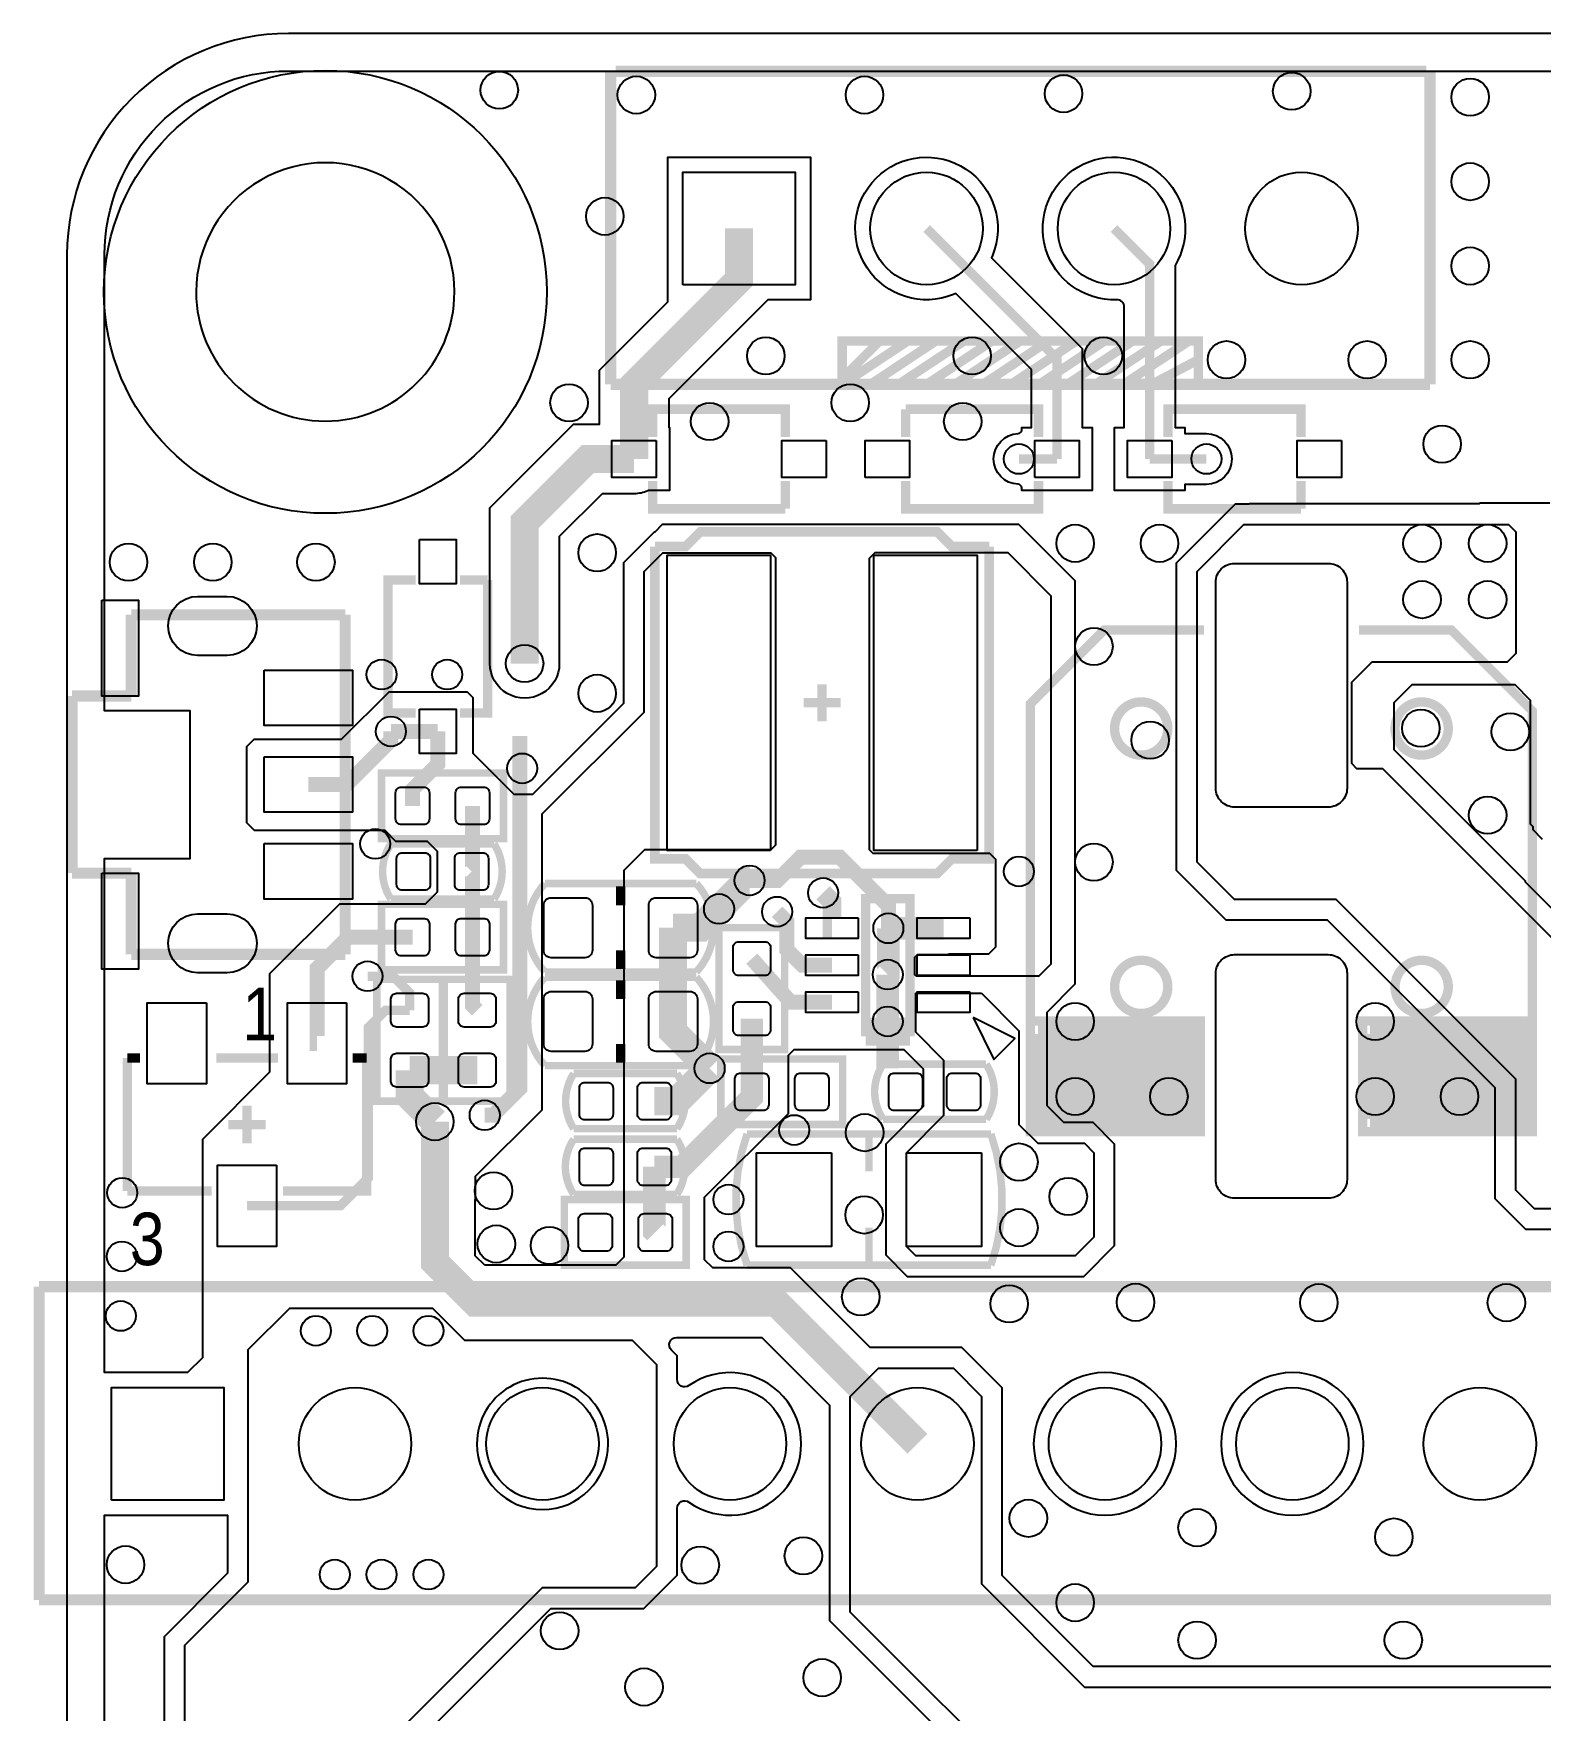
# Model space of a CAD drawing. Extents: x -4 to 87.6, y -5.6 to 52.5.
# Drawn here: x -3.95 to 16.46, y 29.78 to 52.5 of the extents above; entities that cross this region are included whole.
import ezdxf
from ezdxf.enums import TextEntityAlignment as Align

# ---------------------------------------------------------------- set-up
doc = ezdxf.new("R2010")
doc.units = 0
for name, color, linetype in [('BG_OUTLINE', 254, 'CONTINUOUS'), ('ET_TOP', 171, 'CONTINUOUS'), ('PG_SILKSCREEN_TOP', 254, 'CONTINUOUS'), ('PIN_TOP', 94, 'CONTINUOUS'), ('VC_TOP', 254, 'CONTINUOUS')]:
    doc.layers.add(name, color=color, linetype=linetype)

msp = doc.modelspace()

# ---------------------------------------------------------------- linework, layer by layer
at = {"layer": 'BG_OUTLINE'}
msp.add_lwpolyline([(78.5, -3.5001, 0.414214), (81.5, -0.5001), (81.5, 49.5, 0.414214), (78.5, 52.5), (-0.5001, 52.5, 0.414217), (-3.5001, 49.5), (-3.5001, -0.5001, 0.414219), (-0.5001, -3.5001)], format="xyb", close=True, dxfattribs=at)
msp.add_lwpolyline([(1.7501, 48.9999, 1.000001), (-1.7501, 48.9999, 0.999999), (1.7501, 48.9999)], format="xyb", dxfattribs=at)
at = {"layer": 'ET_TOP'}
for points in [[(21.3396, 30.3789), (10.4028, 30.3789), (9.1699, 31.6118), (9.1699, 34.1518), (8.6248, 34.6969), (7.384, 34.6969), (6.3045, 35.7764), (5.2497, 35.7764), (5.1384, 35.8877), (5.1384, 36.7335), (6.2738, 37.8689), (6.2738, 38.6588), (6.35, 38.735), (7.8389, 38.735), (8.1021, 38.4719), (8.1021, 37.9618), (7.5941, 37.4538), (7.5941, 35.9522), (7.8852, 35.6611), (10.2758, 35.6611), (10.6939, 36.0792), (10.6939, 37.4538), (10.4028, 37.7449), (10.0071, 37.7449), (9.779, 37.973), (9.779, 39.243), (10.16, 39.624), (10.16, 45.085), (9.398, 45.847), (4.5644, 45.847), (4.4633, 45.7459), (4.4562, 45.7459), (4.0381, 45.3278), (4.0381, 43.4228), (2.8047, 42.1894), (2.5603, 42.1894), (2.0041, 42.7457), (2.0041, 43.5), (1.9253, 43.5788), (0.8585, 43.5788), (0.2159, 42.9362), (-0.9703, 42.9362), (-1.0693, 42.8371), (-1.0693, 41.8135), (-0.9627, 41.7068), (0.8052, 41.7068), (0.9525, 41.5595), (1.3792, 41.5595), (1.5138, 41.4249), (1.5138, 40.8686), (1.3513, 40.706), (0.1905, 40.706), (-0.7544, 39.7612), (-0.7544, 38.4277), (-1.6662, 37.5158), (-1.6662, 34.5592), (-1.8669, 34.3586), (-2.9919, 34.3586), (-2.9919, 41.3248), (-1.8298, 41.3248), (-1.8298, 43.3253), (-2.9919, 43.3253), (-2.9919, 49.5, -0.414222), (-0.5001, 51.9918), (23.5389, 51.9918)], [(0.5517, 28.6611), (3.0546, 31.1643), (4.3144, 31.1643), (4.7655, 31.6151), (4.7655, 32.5211, -0.608405), (4.9256, 32.6042, 1.930203), (4.9256, 34.182, -0.608221), (4.7655, 34.2651), (4.7655, 34.5862), (4.6893, 34.6624, -0.667326), (4.7612, 34.8356), (5.9149, 34.8356), (6.8321, 33.9184), (6.8321, 30.9992), (9.5362, 28.2951)]]:
    msp.add_lwpolyline(points, format="xyb", dxfattribs=at)
for points in [[(3.7508, 46.2656), (3.1704, 45.6852), (3.1704, 43.9649, -1.000085), (2.2296, 43.9649), (2.2296, 46.0748), (3.3612, 47.2064), (3.7135, 47.2064), (3.7135, 47.9397), (4.6401, 48.8663), (4.6401, 50.8244), (6.5715, 50.8244), (6.5715, 48.8935), (5.9974, 48.8935), (4.6543, 47.5501), (4.6543, 47.1642), (4.6619, 47.1642), (4.6619, 46.3078), (4.3785, 46.3078), (4.3691, 46.3037, -0.101534), (4.1839, 46.2656)], [(9.5697, 47.9494), (8.5418, 48.9776), (8.5105, 48.9648, -4.957413), (9.0399, 49.4942), (9.0272, 49.4629), (10.2565, 48.2338), (10.2565, 47.1642), (10.3911, 47.1642), (10.3911, 46.3078), (9.4351, 46.3078), (9.4351, 46.342, 0.404031), (9.3861, 46.3928, -0.965927), (9.3861, 47.0792, 0.404031), (9.4351, 47.13), (9.4351, 47.1642), (9.5697, 47.1642)], [(10.8255, 48.7924, 0.424488), (10.7203, 48.8937, -3.951865), (11.5123, 49.3593), (11.5123, 47.1642), (11.6469, 47.1642), (11.6469, 47.0794), (11.938, 47.0794, -1), (11.938, 46.3926), (11.6469, 46.3926), (11.6469, 46.3078), (10.6909, 46.3078), (10.6909, 47.1642), (10.8255, 47.1642)], [(8.0035, 39.7307), (7.9883, 39.7459), (7.9883, 39.9872), (8.0228, 40.0218), (8.3756, 40.0218, 0.058418), (8.4579, 40.0317), (8.4638, 40.0329), (8.9916, 40.0329), (9.0856, 40.1269), (9.0856, 41.308), (9.0018, 41.3918), (7.4244, 41.3918), (7.3736, 41.4426), (7.3736, 45.3923), (7.4498, 45.4685), (9.2456, 45.4685), (9.8298, 44.8843), (9.8298, 39.8932), (9.6672, 39.7307)], [(11.5283, 33.3931, 1), (9.5969, 33.3932, 1)], [(14.0683, 33.3931, 1), (12.1369, 33.3932, 1)], [(3.8321, 33.3931, 1), (2.0531, 33.3932, 1)]]:
    msp.add_lwpolyline(points, format="xyb", close=True, dxfattribs=at)
for points, const_width in [([(4.1839, 46.736), (4.1839, 47.7449), (5.6058, 49.1668), (5.6058, 49.8589)], 0.381), ([(9.9131, 46.736), (9.9131, 48.0916), (8.1458, 49.8589)], 0.127), ([(11.1689, 46.736), (11.1689, 49.3758), (10.6858, 49.8589)], 0.127), ([(2.7, 43.9649), (2.7, 45.88), (3.556, 46.736), (4.1839, 46.736)], 0.381), ([(9.9131, 46.736), (9.398, 46.736)], 0.127), ([(11.1689, 46.736), (11.938, 46.736)], 0.127), ([(0.889, 43.0459), (0.889, 42.926), (0.288, 42.325), (-0.2301, 42.325)], 0.2032), ([(1.524, 43.0459), (0.889, 43.0459)], 0.2032), ([(1.1811, 42.037), (1.1811, 42.258), (1.524, 42.6009), (1.524, 43.0459)], 0.2032), ([(2.634, 42.9844), (2.634, 38.2067), (2.2733, 37.846), (2.159, 37.846)], 0.2032), ([(1.9939, 42.037), (1.9939, 41.1607), (1.9812, 41.148)], 0.2032), ([(5.748, 41.0261), (6.1239, 41.0261), (6.4414, 41.3436), (6.9672, 41.3436), (7.6281, 40.6827), (7.6281, 40.3779)], 0.2032), ([(1.9939, 40.259), (1.9939, 41.1353), (1.9812, 41.148)], 0.2032), ([(5.748, 41.0261), (5.7201, 41.0261), (5.334, 40.64)], 0.381), ([(6.8644, 40.3779), (6.8643, 40.3779), (6.8643, 40.7378), (6.7437, 40.8584)], 0.254), ([(4.7117, 40.386), (5.08, 40.386), (5.334, 40.64)], 0.381), ([(6.1201, 40.6032), (6.2535, 40.4698), (6.2535, 40.0888), (6.4643, 39.878), (6.8644, 39.878)], 0.2032), ([(4.7117, 40.386), (4.7117, 39.116)], 0.381), ([(7.62, 39.751), (7.6281, 39.7591), (7.6281, 40.3779)], 0.3048), ([(8.3756, 40.3779), (7.6281, 40.3779)], 0.3048), ([(1.1811, 40.259), (0.3124, 40.259), (-0.1118, 39.8348), (-0.1118, 38.8191), (-0.1117, 38.8191)], 0.2032), ([(1.9939, 40.259), (1.9939, 39.3319), (2.0574, 39.2684)], 0.2032), ([(6.8644, 39.3781), (6.3038, 39.3781), (5.7785, 39.9669)], 0.2032), ([(0.5715, 39.7281), (0.9169, 39.7281), (1.143, 39.5021), (1.143, 39.2684)], 0.127), ([(7.62, 39.116), (7.62, 39.751)], 0.3048), ([(-1.0617, 36.6189), (0.2055, 36.6189), (0.5842, 36.9976), (0.5842, 39.0373), (0.8153, 39.2684), (1.143, 39.2684)], 0.127), ([(4.7117, 39.116), (4.7117, 38.9763), (5.207, 38.481)], 0.381), ([(5.7785, 38.1635), (5.7785, 39.1541)], 0.3048), ([(7.62, 38.481), (7.62, 39.116)], 0.3048), ([(1.4846, 37.7584), (1.143, 38.1), (1.143, 38.4556)], 0.381), ([(2.0574, 38.4556), (1.143, 38.4556)], 0.381), ([(4.4577, 38.0365), (4.7625, 38.0365), (5.207, 38.481)], 0.381), ([(5.7785, 38.1635), (5.7785, 38.0898), (4.8362, 37.1475), (4.4577, 37.1475)], 0.3048), ([(8.0226, 33.3931), (6.1097, 35.306), (2.032, 35.306), (1.4846, 35.8534), (1.4846, 37.7584)], 0.381), ([(4.4577, 37.1475), (4.4577, 36.2712), (4.4704, 36.2585)], 0.3048)]:
    msp.add_lwpolyline(points, dxfattribs=dict(at, const_width=const_width))
for points in [[(18.4038, 36.2961), (16.2672, 36.2961), (15.8491, 36.7142), (15.8491, 38.2179), (13.5799, 40.4871), (12.2032, 40.4871), (11.5311, 41.1592), (11.5311, 45.3278), (12.3302, 46.1269), (12.5186, 46.1269), (12.5235, 46.1315), (15.6375, 46.1315), (15.6469, 46.1411), (16.5908, 46.1411)], [(16.4927, 41.5818), (16.3627, 41.7119), (16.3627, 41.7543), (16.3307, 41.7866), (16.3307, 43.466), (16.1188, 43.6778), (14.7218, 43.6778), (14.478, 43.434), (14.478, 42.799), (16.256, 41.021), (16.256, 41.0078), (16.8519, 40.4119)], [(-1.905, 21.1501), (-1.905, 30.6639), (-1.0444, 31.5244), (-1.0444, 34.671), (-0.4818, 35.2336), (1.4516, 35.2336), (1.8872, 34.798), (4.158, 34.798), (4.4856, 34.4703), (4.4856, 31.7309), (4.1986, 31.4439), (2.9388, 31.4439), (0.2718, 28.7769)], [(-2.9919, 16.5786), (-2.9919, 32.4277), (-1.3244, 32.4277), (-1.3244, 31.6403), (-2.1849, 30.7797), (-2.1849, 21.0342)]]:
    msp.add_lwpolyline(points, dxfattribs=at)
for points in [[(16.129, 45.7479), (16.129, 44.0995), (16.0147, 43.9852), (14.1808, 43.9852), (13.9014, 43.7058), (13.9014, 42.6136), (13.97, 42.545), (14.3231, 42.545), (16.7361, 40.132), (18.161, 40.132), (18.415, 39.878), (18.415, 36.703), (18.288, 36.576), (16.383, 36.576), (16.129, 36.83), (16.129, 38.3337), (13.6957, 40.767), (12.319, 40.767), (11.811, 41.275), (11.811, 45.212), (12.446, 45.847), (16.0299, 45.847)], [(2.159, 35.814), (2.032, 35.941), (2.032, 36.703), (2.0358, 36.7068), (2.0358, 37.018), (2.9388, 37.9209), (2.9388, 38.0799), (2.9393, 38.0802), (2.9393, 41.9283), (4.318, 43.307), (4.318, 45.212), (4.572, 45.466), (6.035, 45.466), (6.1011, 45.4), (6.1011, 41.5036), (6.0376, 41.4401), (4.3231, 41.4401), (4.045, 41.162), (4.045, 35.922), (3.937, 35.814)], [(8.89, 39.497), (9.398, 38.989), (9.398, 37.719), (9.652, 37.465), (10.287, 37.465), (10.414, 37.338), (10.414, 36.195), (10.16, 35.941), (8.001, 35.941), (7.874, 36.068), (7.874, 37.338), (8.382, 37.846), (8.382, 38.5877), (8.001, 38.9687), (8.001, 39.497)], [(7.112, 34.036), (7.493, 34.417), (8.509, 34.417), (8.89, 34.036), (8.89, 31.496), (10.287, 30.099), (21.4554, 30.099), (21.7348, 30.3784), (21.7348, 35.052), (22.2428, 35.56), (29.6088, 35.56), (29.8628, 35.306), (29.8628, 32.2059), (26.6878, 29.0309), (26.6878, 18.9979), (26.4338, 18.7439), (22.3698, 18.7439), (21.7348, 19.3789), (21.7348, 28.321), (21.4808, 28.575), (9.652, 28.575), (7.112, 31.115)]]:
    msp.add_lwpolyline(points, close=True, dxfattribs=at)
at = {"layer": 'PG_SILKSCREEN_TOP'}
for points, const_width in [([(3.8659, 48.4619), (3.8659, 51.988)], 0.1524), ([(3.9357, 51.988), (14.9159, 51.988)], 0.1524), ([(14.9657, 51.988), (14.9657, 51.1289)], 0.1524), ([(14.9657, 47.7459), (14.9657, 51.1289)], 0.1524), ([(3.8659, 48.4619), (3.8659, 47.7459)], 0.1524), ([(7.0028, 47.7459), (7.0028, 48.3349), (11.8288, 48.3349), (11.8288, 47.7459)], 0.127), ([(7.5108, 48.3349), (7.0028, 47.8269)], 0.127), ([(7.8918, 48.3349), (7.0028, 47.7459)], 0.127), ([(8.2728, 48.3349), (7.3838, 47.7459)], 0.127), ([(8.6538, 48.3349), (7.7648, 47.7459)], 0.127), ([(9.0348, 48.3349), (8.1458, 47.7459)], 0.127), ([(9.4158, 48.3349), (8.5268, 47.7459)], 0.127), ([(9.7968, 48.3349), (8.9078, 47.7459)], 0.127), ([(10.1778, 48.3349), (9.2888, 47.7459)], 0.127), ([(10.5588, 48.3349), (9.6698, 47.7459)], 0.127), ([(10.9398, 48.3349), (10.0508, 47.7459)], 0.127), ([(11.3208, 48.3349), (10.4318, 47.7459)], 0.127), ([(11.7018, 48.3349), (10.8128, 47.7459)], 0.127), ([(11.8288, 48.0809), (11.1938, 47.7459)], 0.127), ([(3.8659, 47.7459), (14.9657, 47.7459)], 0.1524), ([(4.4341, 47.036), (4.4341, 47.4109), (6.2339, 47.4109), (6.2339, 47.036)], 0.127), ([(7.8631, 47.4109), (9.6629, 47.4109), (9.6629, 47.036)], 0.127), ([(7.8631, 47.036), (7.8631, 47.4109)], 0.127), ([(11.4191, 47.036), (11.4191, 47.4109), (13.2189, 47.4109), (13.2189, 47.036)], 0.127), ([(6.2339, 46.0611), (4.4341, 46.0611), (4.4341, 46.436)], 0.127), ([(6.2339, 46.436), (6.2339, 46.0611)], 0.127), ([(9.6629, 46.436), (9.6629, 46.0611), (7.8631, 46.0611), (7.8631, 46.436)], 0.127), ([(13.2189, 46.0611), (11.4191, 46.0611), (11.4191, 46.436)], 0.127), ([(13.2189, 46.436), (13.2189, 46.0611)], 0.127), ([(4.4661, 45.5491), (4.8811, 45.5491), (5.081, 45.749), (6.031, 45.749)], 0.13), ([(5.9309, 45.749), (8.2911, 45.749), (8.491, 45.5491), (8.9959, 45.5491)], 0.13), ([(5.9309, 41.119), (5.081, 41.119), (4.8811, 41.3189), (4.4661, 41.3189), (4.4661, 45.5491)], 0.13), ([(8.9959, 45.5491), (8.9959, 41.3189), (8.491, 41.3189), (8.2911, 41.119), (5.8311, 41.119)], 0.13), ([(1.224, 43.2961), (0.8491, 43.2961), (0.8491, 45.0959), (1.224, 45.0959)], 0.127), ([(2.1989, 45.0959), (2.1989, 43.2961), (1.824, 43.2961)], 0.127), ([(1.824, 45.0959), (2.1989, 45.0959)], 0.127), ([(0.2697, 44.625), (-2.6302, 44.625)], 0.1501), ([(-2.6302, 44.625), (-2.6302, 43.5249)], 0.1501), ([(0.2697, 40.0251), (0.2697, 44.625)], 0.1501), ([(11.904, 44.421), (10.554, 44.421), (9.554, 43.421), (9.554, 37.621), (11.8539, 37.621), (11.8539, 39.1211), (9.554, 39.1211)], 0.127), ([(14.004, 44.421), (15.254, 44.421), (16.354, 43.321), (16.354, 37.621), (14.0541, 37.621), (14.0541, 39.1211), (16.354, 39.1211)], 0.127), ([(6.731, 43.6839), (6.731, 43.1841)], 0.127), ([(-3.4303, 43.5249), (-3.4303, 41.1251)], 0.1501), ([(-2.6302, 43.5249), (-3.4303, 43.5249)], 0.1501), ([(6.4811, 43.434), (6.9809, 43.434)], 0.127), ([(0.762, 42.4815), (2.413, 42.4815), (2.413, 41.5925), (0.762, 41.5925), (0.762, 42.4815)], 0.1016), ([(0.889, 41.5214), (2.286, 41.5214)], 0.1016), ([(-3.4303, 41.1251), (-2.6302, 41.1251)], 0.1501), ([(-2.6302, 41.1251), (-2.6302, 40.0251)], 0.1501), ([(4.0005, 40.9448), (4.0005, 40.6908)], 0.127), ([(2.413, 39.8145), (0.762, 39.8145), (0.762, 40.7035), (2.413, 40.7035), (2.413, 39.8145)], 0.1016), ([(2.286, 40.7746), (0.889, 40.7746)], 0.1016), ([(7.32, 40.7779), (7.32, 38.9781), (7.92, 38.9781), (7.92, 40.7779), (7.32, 40.7779)], 0.127), ([(6.223, 40.386), (6.223, 38.735), (5.334, 38.735), (5.334, 40.386), (6.223, 40.386)], 0.1016), ([(-2.6302, 40.0251), (0.2697, 40.0251)], 0.1501), ([(4.0005, 40.0812), (4.0005, 39.8272)], 0.127), ([(0.6985, 38.0365), (0.6985, 39.6875), (1.5875, 39.6875), (1.5875, 38.0365), (0.6985, 38.0365)], 0.1016), ([(1.6129, 38.0365), (1.6129, 39.6875), (2.5019, 39.6875), (2.5019, 38.0365), (1.6129, 38.0365)], 0.1016), ([(4.0005, 39.6748), (4.0005, 39.4208)], 0.127), ([(7.32, 38.9781), (7.92, 38.9781)], 0.381), ([(9.654, 39.021), (11.7541, 39.021), (11.7541, 38.8211), (9.654, 38.8211), (9.654, 38.621), (11.7541, 38.621), (11.7541, 38.5209), (9.654, 38.5209), (9.654, 38.4211), (11.7541, 38.4211), (11.7541, 38.321), (9.654, 38.321), (9.654, 38.2209), (11.7541, 38.2209), (11.7541, 38.021), (9.654, 38.021), (9.654, 37.9209), (11.7541, 37.9209), (11.7541, 37.8211), (9.654, 37.8211), (9.654, 37.721), (11.7541, 37.721), (11.7541, 39.021)], 0.254), ([(14.1539, 39.021), (16.254, 39.021), (16.254, 38.8211), (14.1539, 38.8211), (14.1539, 38.721), (16.254, 38.721), (16.254, 38.5209), (14.1539, 38.5709), (14.1539, 38.321), (16.254, 38.321), (16.254, 38.1211), (14.1539, 38.1211), (14.1539, 37.9209), (16.254, 37.9209), (16.254, 37.721), (14.1539, 37.721)], 0.254), ([(4.0005, 38.8112), (4.0005, 38.5572)], 0.127), ([(-2.6817, 38.6189), (-2.5118, 38.6189)], 0.127), ([(-2.6817, 38.6189), (-2.6817, 36.8191)], 0.127), ([(-1.4788, 38.6189), (-0.6416, 38.6189)], 0.127), ([(-0.5728, 36.8191), (0.5583, 36.8191), (0.5583, 38.6189)], 0.127), ([(0.3713, 38.6189), (0.5583, 38.6189)], 0.127), ([(7.0104, 37.719), (5.3594, 37.719), (5.3594, 38.608), (7.0104, 38.608), (7.0104, 37.719)], 0.1016), ([(3.3655, 38.4099), (4.7625, 38.4099)], 0.1016), ([(7.5565, 38.5369), (8.9535, 38.5369)], 0.1016), ([(-1.0617, 37.973), (-1.0617, 37.465)], 0.127), ([(-0.8077, 37.719), (-1.3157, 37.719)], 0.127), ([(4.7625, 37.6631), (3.3655, 37.6631)], 0.1016), ([(8.9535, 37.7901), (7.5565, 37.7901)], 0.1016), ([(3.3655, 37.5209), (4.7625, 37.5209)], 0.1016), ([(7.366, 37.592), (7.366, 37.084)], 0.1016), ([(-2.6817, 36.8191), (-1.5387, 36.8191)], 0.127), ([(4.7625, 36.7741), (3.3655, 36.7741)], 0.1016), ([(4.8895, 35.814), (3.2385, 35.814), (3.2385, 36.703), (4.8895, 36.703), (4.8895, 35.814)], 0.1016), ([(7.366, 35.814), (7.366, 36.322)], 0.1016), ([(-3.8773, 31.9961), (-3.8773, 35.5222)], 0.1524), ([(-3.8773, 35.5222), (47.5526, 35.5222)], 0.1524), ([(-3.8773, 31.9961), (-3.8773, 31.2801)], 0.1524), ([(-3.8773, 31.2801), (47.5526, 31.2801)], 0.1524)]:
    msp.add_lwpolyline(points, dxfattribs=dict(at, const_width=const_width))
for points, const_width in [([(11.4145, 43.0845, 1), (10.6935, 43.0843, 1), (11.4145, 43.0845)], 0.127), ([(15.2146, 43.0845, 1), (14.4934, 43.0843, 1), (15.2146, 43.0845)], 0.127), ([(0.889, 40.7746, -0.303722), (0.889, 41.5214)], 0.1016), ([(2.286, 40.7746, 0.294158), (2.286, 41.5214)], 0.1016), ([(5.0259, 40.9859), (2.9751, 40.9859, 0.389585), (2.9751, 39.7861)], 0.1016), ([(2.9751, 39.7861), (5.0259, 39.7861, 0.389649), (5.0259, 40.9859)], 0.1016), ([(11.4145, 39.5844, 1), (10.6935, 39.5844, 1), (11.4145, 39.5844)], 0.127), ([(15.2146, 39.5844, 1), (14.4934, 39.5844, 1), (15.2146, 39.5844)], 0.127), ([(5.0259, 39.7159), (2.9751, 39.7159, 0.389585), (2.9751, 38.5161)], 0.1016), ([(2.9751, 38.5161), (5.0259, 38.5161, 0.389649), (5.0259, 39.7159)], 0.1016), ([(3.3655, 38.4099, 0.294158), (3.3655, 37.6631)], 0.1016), ([(4.7625, 38.4099, -0.303722), (4.7625, 37.6631)], 0.1016), ([(7.5565, 37.7901, -0.303722), (7.5565, 38.5369)], 0.1016), ([(8.9535, 37.7901, 0.294158), (8.9535, 38.5369)], 0.1016), ([(3.3655, 36.7741, -0.303722), (3.3655, 37.5209)], 0.1016), ([(4.7625, 36.7741, 0.294158), (4.7625, 37.5209)], 0.1016), ([(9.017, 35.814), (5.715, 35.814, -0.171565), (5.715, 37.592), (9.017, 37.592, -0.171906), (9.017, 35.814)], 0.1016)]:
    msp.add_lwpolyline(points, format="xyb", dxfattribs=dict(at, const_width=const_width))
msp.add_lwpolyline([(8.7757, 39.1676), (9.0584, 38.6016), (9.3411, 38.8846)], close=True, dxfattribs=at)
at = {"layer": 'PIN_TOP'}
for points in [[(4.8438, 49.0969), (4.8438, 50.6209), (6.3678, 50.6209), (6.3678, 49.0969)], [(4.4839, 46.986), (4.4839, 46.486), (3.884, 46.486), (3.884, 46.986)], [(6.784, 46.986), (6.784, 46.486), (6.1841, 46.486), (6.1841, 46.986)], [(7.3129, 46.4859), (7.3129, 46.986), (7.9128, 46.986), (7.9128, 46.4859)], [(9.6131, 46.4859), (9.6131, 46.986), (10.213, 46.986), (10.213, 46.4859)], [(11.4688, 46.986), (11.4688, 46.486), (10.8689, 46.486), (10.8689, 46.986)], [(13.7691, 46.986), (13.7691, 46.486), (13.1692, 46.486), (13.1692, 46.986)], [(1.2739, 45.6461), (1.774, 45.6461), (1.774, 45.0461), (1.2739, 45.0461)], [(6.031, 41.434), (4.631, 41.434), (4.631, 45.434), (6.031, 45.434)], [(8.831, 41.434), (7.431, 41.434), (7.431, 45.434), (8.831, 45.434)], [(-3.0303, 44.8249), (-2.5303, 44.8249), (-2.5303, 43.5249), (-3.0303, 43.5249)], [(-0.83, 43.8751), (0.3699, 43.8751), (0.3699, 43.1249), (-0.83, 43.1249)], [(1.2739, 43.3458), (1.774, 43.3458), (1.774, 42.746), (1.2739, 42.746)], [(-0.83, 42.7), (0.3699, 42.7), (0.3699, 41.95), (-0.83, 41.95)], [(-0.83, 41.5251), (0.3699, 41.5251), (0.3699, 40.7749), (-0.83, 40.7749)], [(-3.0303, 41.1251), (-2.5303, 41.1251), (-2.5303, 39.8251), (-3.0303, 39.8251)], [(7.22, 40.5176), (7.22, 40.2382), (6.5088, 40.2382), (6.5088, 40.5176)], [(8.7312, 40.5176), (8.7312, 40.2382), (8.02, 40.2382), (8.02, 40.5176)], [(7.22, 40.0177), (7.22, 39.7383), (6.5088, 39.7383), (6.5088, 40.0177)], [(8.7312, 40.0177), (8.7312, 39.7383), (8.02, 39.7383), (8.02, 40.0177)], [(-1.6117, 39.3691), (-1.6117, 38.2691), (-2.4118, 38.2691), (-2.4118, 39.3691)], [(0.2883, 39.3691), (0.2883, 38.2691), (-0.5118, 38.2691), (-0.5118, 39.3691)], [(7.22, 39.5178), (7.22, 39.2384), (6.5088, 39.2384), (6.5088, 39.5178)], [(8.7312, 39.5178), (8.7312, 39.2384), (8.02, 39.2384), (8.02, 39.5178)], [(6.858, 37.338), (6.858, 36.068), (5.842, 36.068), (5.842, 37.338)], [(8.89, 37.338), (8.89, 36.068), (7.874, 36.068), (7.874, 37.338)], [(-0.6616, 37.169), (-0.6616, 36.0688), (-1.4618, 36.0688), (-1.4618, 37.169)], [(-2.8994, 32.6311), (-2.8994, 34.1551), (-1.3754, 34.1551), (-1.3754, 32.6311)]]:
    msp.add_lwpolyline(points, close=True, dxfattribs=at)
for points in [[(12.065, 42.274), (12.065, 45.068, -0.414214), (12.319, 45.322), (13.589, 45.322, -0.414214), (13.843, 45.068), (13.843, 42.274, -0.414214), (13.589, 42.02), (12.319, 42.02, -0.414214)], [(-1.3302, 44.075), (-1.73, 44.075, -1), (-1.73, 44.8751), (-1.3302, 44.8751, -1)], [(1.4097, 41.8592, -0.414214), (1.3335, 41.783), (1.0287, 41.783, -0.414214), (0.9525, 41.8592), (0.9525, 42.2148, -0.414214), (1.0287, 42.291), (1.3335, 42.291, -0.414214), (1.4097, 42.2148)], [(2.2225, 41.8592, -0.414214), (2.1463, 41.783), (1.8415, 41.783, -0.414214), (1.7653, 41.8592), (1.7653, 42.2148, -0.414214), (1.8415, 42.291), (2.1463, 42.291, -0.414214), (2.2225, 42.2148)], [(0.9652, 41.3258, -0.414214), (1.0414, 41.402), (1.3462, 41.402, -0.414214), (1.4224, 41.3258), (1.4224, 40.9702, -0.414214), (1.3462, 40.894), (1.0414, 40.894, -0.414214), (0.9652, 40.9702)], [(1.7526, 41.3258, -0.414214), (1.8288, 41.402), (2.1336, 41.402, -0.414214), (2.2098, 41.3258), (2.2098, 40.9702, -0.414214), (2.1336, 40.894), (1.8288, 40.894, -0.414214), (1.7526, 40.9702)], [(2.9591, 40.0812), (2.9591, 40.6908, -0.414214), (3.0607, 40.7924), (3.5179, 40.7924, -0.414214), (3.6195, 40.6908), (3.6195, 40.0812, -0.414214), (3.5179, 39.9796), (3.0607, 39.9796, -0.414214)], [(4.3815, 40.0812), (4.3815, 40.6908, -0.414214), (4.4831, 40.7924), (4.9403, 40.7924, -0.414214), (5.0419, 40.6908), (5.0419, 40.0812, -0.414214), (4.9403, 39.9796), (4.4831, 39.9796, -0.414214)], [(-1.3302, 39.7749), (-1.73, 39.7749, -1), (-1.73, 40.575), (-1.3302, 40.575, -1)], [(0.9525, 40.4368, -0.414214), (1.0287, 40.513), (1.3335, 40.513, -0.414214), (1.4097, 40.4368), (1.4097, 40.0812, -0.414214), (1.3335, 40.005), (1.0287, 40.005, -0.414214), (0.9525, 40.0812)], [(1.7653, 40.4368, -0.414214), (1.8415, 40.513), (2.1463, 40.513, -0.414214), (2.2225, 40.4368), (2.2225, 40.0812, -0.414214), (2.1463, 40.005), (1.8415, 40.005, -0.414214), (1.7653, 40.0812)], [(5.6007, 39.7383, -0.414214), (5.5245, 39.8145), (5.5245, 40.1193, -0.414214), (5.6007, 40.1955), (5.9563, 40.1955, -0.414214), (6.0325, 40.1193), (6.0325, 39.8145, -0.414214), (5.9563, 39.7383)], [(12.065, 36.974), (12.065, 39.768, -0.414214), (12.319, 40.022), (13.589, 40.022, -0.414214), (13.843, 39.768), (13.843, 36.974, -0.414214), (13.589, 36.72), (12.319, 36.72, -0.414214)], [(1.3208, 39.497, -0.414214), (1.397, 39.4208), (1.397, 39.116, -0.414214), (1.3208, 39.0398), (0.9652, 39.0398, -0.414214), (0.889, 39.116), (0.889, 39.4208, -0.414214), (0.9652, 39.497)], [(2.2352, 39.497, -0.414214), (2.3114, 39.4208), (2.3114, 39.116, -0.414214), (2.2352, 39.0398), (1.8796, 39.0398, -0.414214), (1.8034, 39.116), (1.8034, 39.4208, -0.414214), (1.8796, 39.497)], [(2.9591, 38.8112), (2.9591, 39.4208, -0.414214), (3.0607, 39.5224), (3.5179, 39.5224, -0.414214), (3.6195, 39.4208), (3.6195, 38.8112, -0.414214), (3.5179, 38.7096), (3.0607, 38.7096, -0.414214)], [(4.3815, 38.8112), (4.3815, 39.4208, -0.414214), (4.4831, 39.5224), (4.9403, 39.5224, -0.414214), (5.0419, 39.4208), (5.0419, 38.8112, -0.414214), (4.9403, 38.7096), (4.4831, 38.7096, -0.414214)], [(5.6007, 38.9255, -0.414214), (5.5245, 39.0017), (5.5245, 39.3065, -0.414214), (5.6007, 39.3827), (5.9563, 39.3827, -0.414214), (6.0325, 39.3065), (6.0325, 39.0017, -0.414214), (5.9563, 38.9255)], [(1.3208, 38.6842, -0.414214), (1.397, 38.608), (1.397, 38.3032, -0.414214), (1.3208, 38.227), (0.9652, 38.227, -0.414214), (0.889, 38.3032), (0.889, 38.608, -0.414214), (0.9652, 38.6842)], [(2.2352, 38.6842, -0.414214), (2.3114, 38.608), (2.3114, 38.3032, -0.414214), (2.2352, 38.227), (1.8796, 38.227, -0.414214), (1.8034, 38.3032), (1.8034, 38.608, -0.414214), (1.8796, 38.6842)], [(5.5499, 38.3413, -0.414214), (5.6261, 38.4175), (5.9309, 38.4175, -0.414214), (6.0071, 38.3413), (6.0071, 37.9857, -0.414214), (5.9309, 37.9095), (5.6261, 37.9095, -0.414214), (5.5499, 37.9857)], [(6.3627, 38.3413, -0.414214), (6.4389, 38.4175), (6.7437, 38.4175, -0.414214), (6.8199, 38.3413), (6.8199, 37.9857, -0.414214), (6.7437, 37.9095), (6.4389, 37.9095, -0.414214), (6.3627, 37.9857)], [(7.6327, 38.3413, -0.414214), (7.7089, 38.4175), (8.0137, 38.4175, -0.414214), (8.0899, 38.3413), (8.0899, 37.9857, -0.414214), (8.0137, 37.9095), (7.7089, 37.9095, -0.414214), (7.6327, 37.9857)], [(8.4201, 38.3413, -0.414214), (8.4963, 38.4175), (8.8011, 38.4175, -0.414214), (8.8773, 38.3413), (8.8773, 37.9857, -0.414214), (8.8011, 37.9095), (8.4963, 37.9095, -0.414214), (8.4201, 37.9857)], [(3.8989, 37.8587, -0.414214), (3.8227, 37.7825), (3.5179, 37.7825, -0.414214), (3.4417, 37.8587), (3.4417, 38.2143, -0.414214), (3.5179, 38.2905), (3.8227, 38.2905, -0.414214), (3.8989, 38.2143)], [(4.6863, 37.8587, -0.414214), (4.6101, 37.7825), (4.3053, 37.7825, -0.414214), (4.2291, 37.8587), (4.2291, 38.2143, -0.414214), (4.3053, 38.2905), (4.6101, 38.2905, -0.414214), (4.6863, 38.2143)], [(3.4417, 37.3253, -0.414214), (3.5179, 37.4015), (3.8227, 37.4015, -0.414214), (3.8989, 37.3253), (3.8989, 36.9697, -0.414214), (3.8227, 36.8935), (3.5179, 36.8935, -0.414214), (3.4417, 36.9697)], [(4.2291, 37.3253, -0.414214), (4.3053, 37.4015), (4.6101, 37.4015, -0.414214), (4.6863, 37.3253), (4.6863, 36.9697, -0.414214), (4.6101, 36.8935), (4.3053, 36.8935, -0.414214), (4.2291, 36.9697)], [(3.429, 36.4363, -0.414214), (3.5052, 36.5125), (3.81, 36.5125, -0.414214), (3.8862, 36.4363), (3.8862, 36.0807, -0.414214), (3.81, 36.0045), (3.5052, 36.0045, -0.414214), (3.429, 36.0807)], [(4.2418, 36.4363, -0.414214), (4.318, 36.5125), (4.6228, 36.5125, -0.414214), (4.699, 36.4363), (4.699, 36.0807, -0.414214), (4.6228, 36.0045), (4.318, 36.0045, -0.414214), (4.2418, 36.0807)]]:
    msp.add_lwpolyline(points, format="xyb", close=True, dxfattribs=at)
for centre, radius in [((0, 48.9999), 3), ((8.1458, 49.8589), 0.762), ((10.6858, 49.8589), 0.762), ((13.2258, 49.8589), 0.762), ((0.4026, 33.3931), 0.762), ((2.9426, 33.3931), 0.762), ((5.4826, 33.3931), 0.762), ((8.0226, 33.3931), 0.762), ((10.5626, 33.3931), 0.762), ((13.1026, 33.3931), 0.762), ((15.6426, 33.3931), 0.762)]:
    msp.add_circle(centre, radius, dxfattribs=at)
at = {"layer": 'VC_TOP'}
for centre, radius in [((2.3571, 51.7334), 0.254), ((4.2139, 51.6674), 0.254), ((7.305, 51.6674), 0.254), ((10.0025, 51.6852), 0.254), ((13.0937, 51.7182), 0.254), ((15.5118, 51.6369), 0.254), ((15.5118, 50.4939), 0.254), ((3.7871, 50.024), 0.254), ((15.5118, 49.3509), 0.254), ((5.969, 48.133), 0.254), ((8.763, 48.133), 0.254), ((10.541, 48.133), 0.254), ((12.2098, 48.0809), 0.254), ((14.1148, 48.0809), 0.254), ((15.5118, 48.0809), 0.254), ((3.302, 47.498), 0.254), ((7.112, 47.498), 0.254), ((5.207, 47.244), 0.254), ((8.636, 47.244), 0.254), ((15.1308, 46.9379), 0.254), ((9.398, 46.736), 0.2032), ((11.938, 46.736), 0.2032), ((3.683, 45.466), 0.254), ((10.16, 45.593), 0.254), ((11.303, 45.593), 0.254), ((14.859, 45.593), 0.254), ((15.748, 45.593), 0.254), ((-2.667, 45.339), 0.254), ((-1.524, 45.339), 0.254), ((-0.127, 45.339), 0.254), ((14.859, 44.831), 0.254), ((15.748, 44.831), 0.254), ((10.414, 44.196), 0.254), ((2.7, 43.9649), 0.254), ((0.762, 43.815), 0.2032), ((1.651, 43.815), 0.2032), ((3.683, 43.561), 0.254), ((0.889, 43.0459), 0.2032), ((11.176, 42.926), 0.254), ((14.8438, 43.0886), 0.254), ((16.0553, 43.0403), 0.254), ((2.667, 42.545), 0.2032), ((15.748, 41.91), 0.254), ((0.6756, 41.5214), 0.2032), ((9.398, 41.148), 0.2032), ((10.414, 41.275), 0.254), ((5.748, 41.0261), 0.2032), ((6.7437, 40.8584), 0.2032), ((5.334, 40.64), 0.2032), ((6.1201, 40.6032), 0.2032), ((7.6281, 40.3779), 0.2032), ((0.5715, 39.7281), 0.2032), ((7.62, 39.751), 0.2032), ((7.62, 39.116), 0.2032), ((10.16, 39.116), 0.254), ((14.224, 39.116), 0.254), ((5.207, 38.481), 0.2032), ((10.16, 38.1), 0.254), ((11.43, 38.1), 0.254), ((14.224, 38.1), 0.254), ((15.367, 38.1), 0.254), ((1.4846, 37.7584), 0.254), ((2.159, 37.846), 0.2032), ((6.3525, 37.6453), 0.2032), ((7.3076, 37.6098), 0.254), ((9.398, 37.211), 0.254), ((2.2784, 36.8224), 0.254), ((-2.7508, 36.7944), 0.2032), ((5.461, 36.703), 0.2032), ((10.066, 36.7436), 0.254), ((7.3, 36.4947), 0.254), ((2.3165, 36.101), 0.254), ((9.398, 36.322), 0.254), ((-2.7559, 35.9334), 0.2032), ((3.0378, 36.0807), 0.254), ((5.461, 36.068), 0.2032), ((7.2542, 35.3847), 0.254), ((9.2659, 35.2908), 0.254), ((10.9779, 35.3111), 0.254), ((13.462, 35.306), 0.254), ((16.002, 35.306), 0.254), ((-2.7711, 35.1257), 0.2032), ((-0.127, 34.925), 0.2032), ((0.635, 34.925), 0.2032), ((1.397, 34.925), 0.2032), ((9.525, 32.385), 0.254), ((11.811, 32.258), 0.254), ((14.478, 32.131), 0.254), ((6.477, 31.877), 0.254), ((-2.7076, 31.7563), 0.254), ((0.127, 31.623), 0.2032), ((0.762, 31.623), 0.2032), ((1.397, 31.623), 0.2032), ((5.08, 31.75), 0.254), ((10.16, 31.242), 0.254), ((3.175, 30.861), 0.254), ((11.811, 30.734), 0.254), ((14.605, 30.734), 0.254), ((6.731, 30.226), 0.254), ((4.318, 30.099), 0.254)]:
    msp.add_circle(centre, radius, dxfattribs=at)

# ---------------------------------------------------------------- texts
at = {"layer": 'PG_SILKSCREEN_TOP', "width": 0.892857}
for s, p in [('1', (-0.889, 38.862)), ('3', (-2.413, 35.814))]:
    msp.add_text(s, height=0.7112, dxfattribs=at).set_placement(p, align=Align.CENTER)

doc.saveas('drawing.dxf')
